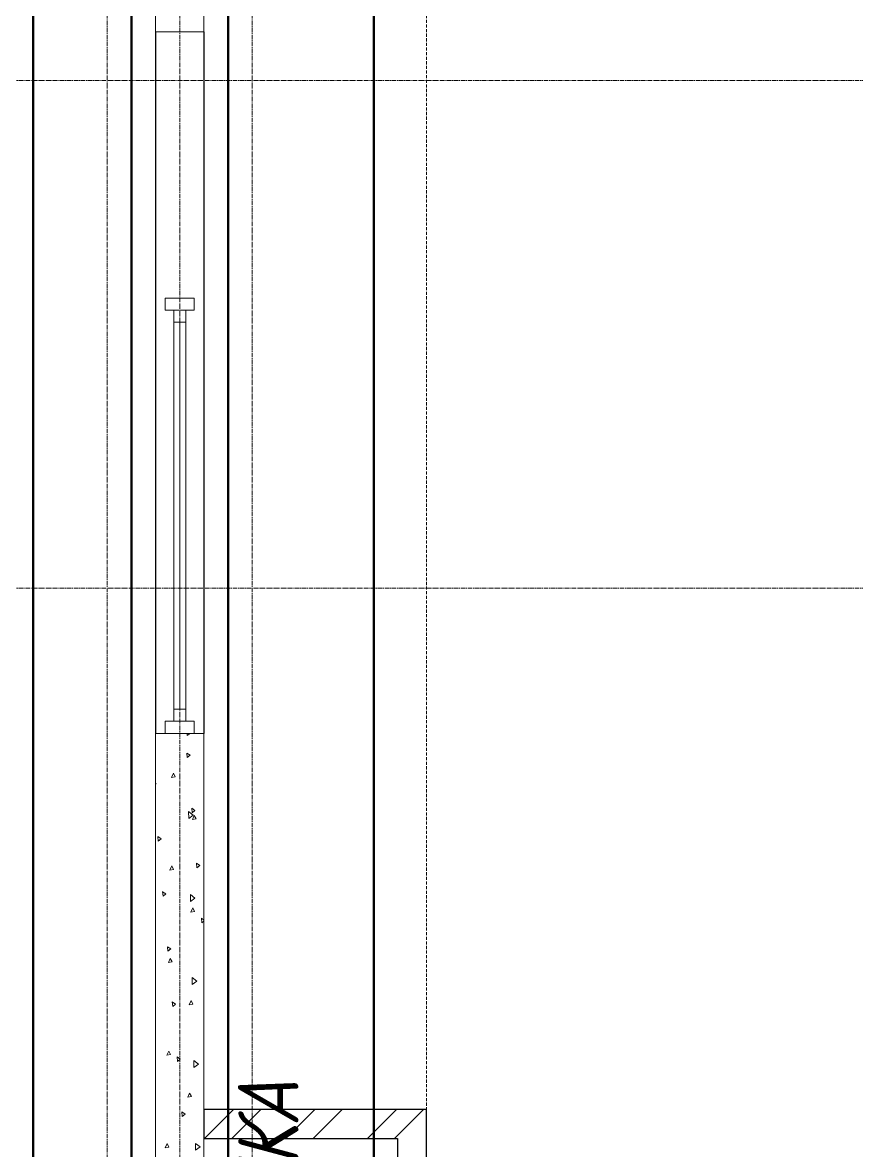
# Model space of a CAD drawing. Header units: millimetres. Extents: x -7155 to 483283, y -227682 to 148426.
# Drawn here: x 11950 to 15398, y 70576 to 75239 of the extents above; entities that cross this region are included whole.
import ezdxf
from ezdxf.enums import TextEntityAlignment as Align

# ---------------------------------------------------------------- set-up
doc = ezdxf.new("R2010")
doc.units = ezdxf.units.MM
doc.linetypes.add('CENTER2', pattern=[28.575, 19.05, -3.175, 3.175, -3.175])
doc.linetypes.add('DASHED', pattern=[19.05, 12.7, -6.35])
for name, color, linetype, lineweight in [('АР_Мебель', 8, 'Continuous', 5), ('АР_Окна', 4, 'Continuous', 5), ('АР_Стены кирпич', 32, 'Continuous', 25), ('АР_Стены ПЕНОблок', 52, 'Continuous', 20), ('АР_Штриховка', 8, 'Continuous', 0)]:
    doc.layers.add(name, color=color, linetype=linetype, lineweight=lineweight)
for name, color, linetype, lineweight, true_color in [('АР_Оси_РД_100', 7, 'Continuous', 0, 0x525252), ('РД_Витраж_вн', 7, 'Continuous', 25, 0x148aff), ('РД_Оси_100', 7, 'Continuous', 0, 0x525252), ('РД_проем_инж перемыч_фахверк', 7, 'Continuous', 18, 0xff1f1f)]:
    doc.layers.add(name, color=color, linetype=linetype, lineweight=lineweight, true_color=true_color)
doc.layers.add('КР_Балки-0.5', color=60, linetype='Continuous', lineweight=50, plot=False)
doc.layers.add('РД_Проем', color=230, linetype='Continuous', lineweight=0, plot=False)
doc.styles.add('ккк', font='isocpeur.ttf', dxfattribs={"width": 0.85, "oblique": 15})

# ---------------------------------------------------------------- blocks, each defined once
blk = doc.blocks.new('СОШ_2200_АР_ОСИ_М100_28.05.24')
at = {"layer": 'АР_Оси_РД_100', "linetype": 'CENTER2'}
for p, q in [((-5954.958, 75000), (119910, 75000)), ((-5954.958, 72900), (95715.503, 72900))]:
    blk.add_line(p, q, dxfattribs=at)
for points in [[(12000.12, -6155), (12300, -5755), (12300, 139538.679), (12000, 139938.679)], [(12600, -6155), (12600, 139938.679)], [(13200, -6155), (12900, -5755), (12900, 139538.679), (13220.167, 139939.357)]]:
    blk.add_lwpolyline(points, dxfattribs=at)

msp = doc.modelspace()

# ---------------------------------------------------------------- linework, layer by layer
at = {"color": 1, "lineweight": 50}
msp.add_lwpolyline([(27133, 71160), (27133, 69369), (13403, 69369), (13403, 88961)], dxfattribs=at)
msp.add_lwpolyline([(589, 87844), (11994, 87844), (11994, 64899), (589, 64899)], close=True, dxfattribs=at)
at = {"layer": 'АР_Мебель', "color": 18, "linetype": 'DASHED', "true_color": 0x000000}
for p, q in [((12700, 70745), (12700, 85880)), ((13620, 85880), (13620, 70745)), ((13620, 70745), (12700, 70745))]:
    msp.add_line(p, q, dxfattribs=at)
at = {"layer": 'АР_Окна', "color": 18, "linetype": 'Continuous', "lineweight": 5, "true_color": 0x000000}
for p, q in [((12500, 72300), (12500, 74100)), ((12700, 72300), (12700, 74100)), ((12625, 74000), (12575, 74000)), ((12600, 72400), (12600, 74000)), ((12625, 72400), (12575, 72400))]:
    msp.add_line(p, q, dxfattribs=at)
for points in [[(12540, 74050), (12540, 74100), (12660, 74100), (12660, 74050)], [(12625, 72350), (12575, 72350), (12575, 74050), (12625, 74050)], [(12540, 72350), (12540, 72300), (12660, 72300), (12660, 72350)]]:
    msp.add_lwpolyline(points, close=True, dxfattribs=at)
at = {"layer": 'АР_Стены кирпич', "color": 18, "linetype": 'Continuous', "lineweight": 25, "true_color": 0x000000}
for p, q in [((12700, 70745), (12700, 70625)), ((13620, 70745), (12700, 70745)), ((13620, 70280), (13620, 70745)), ((12700, 70625), (13500, 70625)), ((13500, 70625), (13500, 70400))]:
    msp.add_line(p, q, dxfattribs=at)
at = {"layer": 'АР_Стены ПЕНОблок', "color": 18, "linetype": 'Continuous', "lineweight": 20, "true_color": 0x000000}
for p, q in [((12500, 76000), (12500, 75200)), ((12700, 75200), (12700, 76000)), ((12500, 75200), (12700, 75200)), ((12700, 72300), (12500, 72300)), ((12500, 72300), (12500, 70400)), ((12700, 70400), (12700, 72300))]:
    msp.add_line(p, q, dxfattribs=at)
at = {"layer": 'АР_Штриховка', "color": 18, "linetype": 'Continuous', "lineweight": 0, "true_color": 0x000000}
for p, q in [((12630.2, 72290.6), (12630.1, 72300)), ((12630.2, 72290.6), (12643, 72300)), ((12642.8, 72209.4), (12629.4, 72218.6)), ((12631.1, 72199.7), (12629.5, 72218.7)), ((12631.1, 72199.7), (12642.8, 72209.5)), ((12502.7, 72091.9), (12500, 72093.7)), ((12565.8, 72117.7), (12573.6, 72135.1)), ((12565.9, 72117.6), (12580.8, 72120.6)), ((12580.8, 72120.6), (12573.6, 72135)), ((12500, 72089.7), (12502.7, 72092)), ((12637.3, 71947.8), (12636.7, 71976.4)), ((12655.8, 71961.3), (12636.7, 71976.4)), ((12637.3, 71947.8), (12655.8, 71961.3)), ((12651.1, 71972), (12649.4, 71991)), ((12662.7, 71981.7), (12649.4, 71990.9)), ((12651.1, 71972), (12662.7, 71981.8)), ((12652.4, 71943.8), (12660.1, 71961.2)), ((12667.4, 71946.6), (12660.2, 71961.1)), ((12652.4, 71943.7), (12667.4, 71946.6)), ((12511, 71854.4), (12509.3, 71873.4)), ((12522.6, 71864.2), (12509.3, 71873.3)), ((12511, 71854.4), (12522.6, 71864.2)), ((12559.4, 71734.9), (12567.1, 71752.3)), ((12559.4, 71734.9), (12574.4, 71737.8)), ((12574.4, 71737.8), (12567.2, 71752.3)), ((12671, 71744.3), (12669.3, 71763.2)), ((12682.6, 71754), (12669.3, 71763.2)), ((12671, 71744.3), (12682.7, 71754)), ((12530.9, 71626.7), (12529.2, 71645.7)), ((12542.5, 71636.4), (12529.2, 71645.6)), ((12530.9, 71626.7), (12542.6, 71636.5)), ((12644.4, 71605), (12643.8, 71633.5)), ((12662.9, 71618.5), (12643.8, 71633.5)), ((12644.4, 71605), (12662.9, 71618.5)), ((12645.9, 71561), (12653.7, 71578.4)), ((12646, 71560.9), (12660.9, 71563.8)), ((12660.9, 71563.8), (12653.7, 71578.3)), ((12690.9, 71516.5), (12689.2, 71535.5)), ((12700, 71528), (12689.2, 71535.4)), ((12690.9, 71516.5), (12700, 71524.2)), ((12550.8, 71399), (12549.1, 71417.9)), ((12562.4, 71408.7), (12549.1, 71417.9)), ((12550.8, 71399), (12562.5, 71408.8)), ((12553, 71352.1), (12560.7, 71369.5)), ((12553, 71352.1), (12567.9, 71355)), ((12567.9, 71355), (12560.7, 71369.5)), ((12651.5, 71262.1), (12650.9, 71290.7)), ((12669.9, 71275.6), (12650.9, 71290.7)), ((12651.5, 71262.2), (12669.9, 71275.7)), ((12582.4, 71181), (12569, 71190.2)), ((12570.7, 71171.2), (12569.1, 71190.2)), ((12570.7, 71171.2), (12582.4, 71181)), ((12639.5, 71178.2), (12647.2, 71195.6)), ((12639.5, 71178.1), (12654.5, 71181.1)), ((12654.5, 71181.1), (12647.3, 71195.6)), ((12546.5, 70969.4), (12554.3, 70986.8)), ((12561.5, 70972.2), (12554.3, 70986.7)), ((12546.5, 70969.3), (12561.5, 70972.2)), ((12590.7, 70943.5), (12589, 70962.5)), ((12602.3, 70953.2), (12589, 70962.4)), ((12590.7, 70943.5), (12602.3, 70953.3)), ((12658.6, 70919.3), (12658, 70947.9)), ((12677, 70932.8), (12658, 70947.9)), ((12658.6, 70919.3), (12677, 70932.8)), ((12633.1, 70795.4), (12640.8, 70812.8)), ((12633.1, 70795.4), (12648, 70798.3)), ((12648, 70798.3), (12640.8, 70812.8)), ((12702.3, 70625), (12822.3, 70745)), ((12814.6, 70625), (12934.6, 70745)), ((13039.1, 70625), (13159.1, 70745)), ((13151.4, 70625), (13271.4, 70745)), ((13375.9, 70625), (13495.9, 70745)), ((13488.1, 70625), (13608.1, 70745)), ((12610.6, 70715.8), (12608.9, 70734.8)), ((12622.2, 70725.5), (12608.9, 70734.7)), ((12610.6, 70715.8), (12622.3, 70725.6)), ((12540.1, 70586.6), (12547.8, 70604)), ((12555.1, 70589.4), (12547.9, 70603.9)), ((12665.7, 70576.5), (12665.1, 70605.1)), ((12684.1, 70590), (12665.1, 70605.1)), ((12540.1, 70586.5), (12555.1, 70589.4)), ((12665.7, 70576.5), (12684.1, 70590))]:
    msp.add_line(p, q, dxfattribs=at)
at = {"layer": 'КР_Балки-0.5', "color": 18, "ltscale": 200, "true_color": 0x000000}
for p, q in [((12400, 70400), (12400, 88300)), ((12400, 70400), (12400, 88300)), ((12800, 88300), (12800, 70400)), ((12800, 88300), (12800, 70400))]:
    msp.add_line(p, q, dxfattribs=at)
at = {"layer": 'РД_Витраж_вн', "color": 18, "linetype": 'Continuous', "lineweight": 25, "true_color": 0x000000}
for p, q in [((12500, 75200), (12500, 72300)), ((12700, 75200), (12700, 72300))]:
    msp.add_line(p, q, dxfattribs=at)
at = {"layer": 'РД_Проем', "color": 18, "linetype": 'Continuous', "lineweight": 0, "true_color": 0x000000}
for p, q in [((12500, 75200), (12500, 72300)), ((12700, 75200), (12700, 72300))]:
    msp.add_line(p, q, dxfattribs=at)
at = {"layer": 'РД_проем_инж перемыч_фахверк', "color": 18, "linetype": 'Continuous', "lineweight": 18, "true_color": 0x000000}
for p, q in [((12500, 75200), (12500, 72300)), ((12700, 75200), (12700, 72300))]:
    msp.add_line(p, q, dxfattribs=at)

# ---------------------------------------------------------------- block references
at = {"layer": 'РД_Оси_100'}
msp.add_blockref('СОШ_2200_АР_ОСИ_М100_28.05.24', (0, 0), dxfattribs=at)

# ---------------------------------------------------------------- texts
at = {"color": 18, "true_color": 0x000000, "style": 'ккк', "oblique": 15, "width": 0.85}
msp.add_attdef('АР-ПРОЕМ:ПЕРЕМЫЧКА', text='ПР-', height=250, rotation=90, dxfattribs=at).set_placement((12964.9, 69314.7, 200), align=Align.MIDDLE)

doc.saveas('drawing.dxf')
